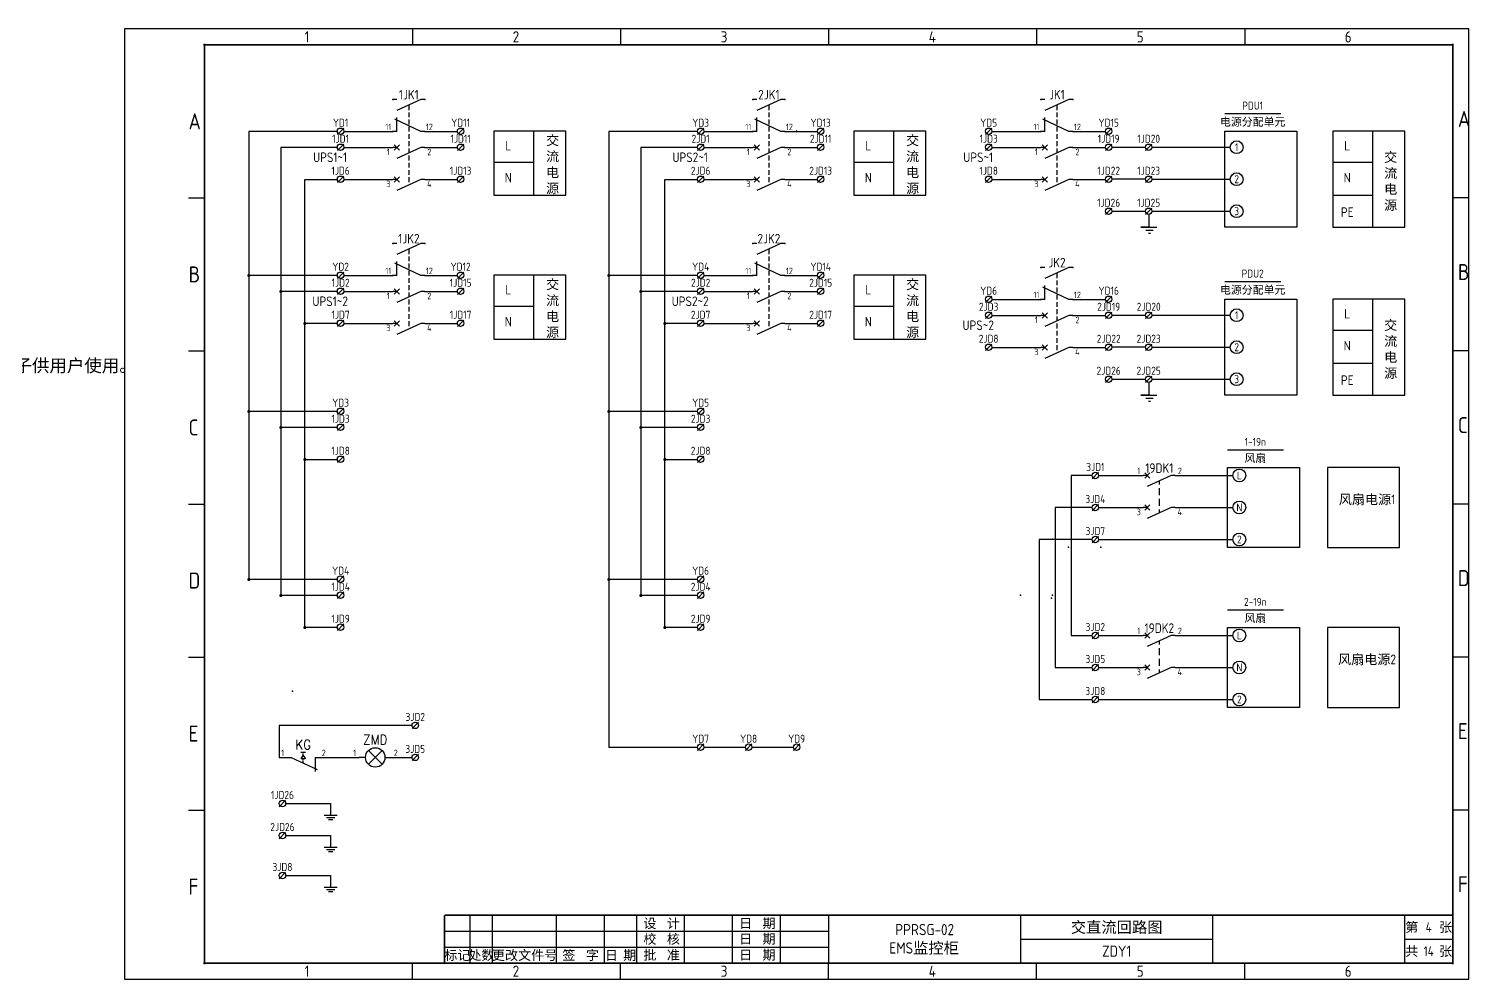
# Model space of a CAD drawing. Extents: x 0 to 4798, y 0 to 657.
# Drawn here: x 1410.1 to 1860.2, y 360 to 657 of the extents above; entities that cross this region are included whole.
import ezdxf
from ezdxf.enums import TextEntityAlignment as Align

# ---------------------------------------------------------------- set-up
doc = ezdxf.new("R2010")
doc.units = 0
doc.header["$MEASUREMENT"] = 0
doc.linetypes.add('DASHED2', pattern=[2.25, 1.5, -0.75])
doc.linetypes.add('HIDDEN', pattern=[0.375, 0.25, -0.125])
for name, color, linetype in [('CIRCUITLINE', 7, 'Continuous'), ('CIRCUITSYM', 7, 'Continuous'), ('FRAME', 7, 'Continuous'), ('UNITLINE', 7, 'Continuous'), ('YJCLB', 7, 'Continuous'), ('表格', 7, 'Continuous')]:
    doc.layers.add(name, color=color, linetype=linetype)
doc.styles.add('textstyle3', font='')
doc.styles.add('textstyle7', font='Standard')
doc.styles.get('textstyle3').set_extended_font_data('gbenor')

# ---------------------------------------------------------------- blocks, each defined once
blk = doc.blocks.new('CCSYM00200102')
for p, q in [((1.25, 0), (0, 0)), ((8.75, 0), (1.25, -3.5)), ((10, 0), (8.75, 0))]:
    blk.add_line(p, q)
for p in [(0, 0), (10, 0)]:
    blk.add_point(p)
at = {"style": 'textstyle3', "flags": 1}
for tag, p in [('1', (-1.41, 1.41)), ('2', (11.41, 1.41))]:
    blk.add_attdef(tag, text='', height=2, dxfattribs=at).set_placement(p, align=Align.MIDDLE_CENTER)
for tag, p in [('A0', (0, 0)), ('A1', (10, 0))]:
    blk.add_attdef(tag, p, '', height=0.001, dxfattribs=at)
blk.add_attdef('CODE', text='', height=2.5, dxfattribs=at).set_placement((5, 1), align=Align.BOTTOM_CENTER)
blk = doc.blocks.new('CCSYM00200202')
for p, q in [((1.25, 0), (0, 0)), ((8.75, 0), (0.62, 3.79)), ((1.25, 0), (1.25, 4.39)), ((10, 0), (8.75, 0))]:
    blk.add_line(p, q)
for p in [(0, 0), (10, 0)]:
    blk.add_point(p)
at = {"style": 'textstyle3', "flags": 1}
blk.add_attdef('CODE', text='', height=2.5, dxfattribs=at).set_placement((5, 4.39), align=Align.BOTTOM_CENTER)
for tag, p in [('A0', (0, 0)), ('A1', (10, 0))]:
    blk.add_attdef(tag, p, '', height=0.001, dxfattribs=at)
for tag, p in [('1', (-1.41, -1.41)), ('2', (11.41, -1.41))]:
    blk.add_attdef(tag, text='', height=2, dxfattribs=at).set_placement(p, align=Align.MIDDLE_CENTER)

msp = doc.modelspace()

# ---------------------------------------------------------------- linework, layer by layer
for p, q in [((1860, 657), (1440, 657)), ((1440, 657), (1440, 360)), ((1530, 657), (1530, 652)), ((1595, 657), (1595, 652)), ((1660, 657), (1660, 652)), ((1725, 657), (1725, 652)), ((1790, 657), (1790, 652)), ((1860, 360), (1860, 657)), ((1783.75, 630.5), (1801.25, 630.5)), ((1555.36, 625), (1555.36, 604.97)), ((1577.86, 625), (1555.36, 625)), ((1567.86, 604.97), (1567.86, 625)), ((1577.86, 604.97), (1577.86, 625)), ((1667.86, 625), (1667.86, 604.97)), ((1690.36, 625), (1667.86, 625)), ((1680.36, 604.97), (1680.36, 625)), ((1690.36, 604.97), (1690.36, 625)), ((1840, 625), (1817.5, 625)), ((1817.5, 625), (1817.5, 595)), ((1830, 595), (1830, 625)), ((1840, 595), (1840, 625)), ((1525.08, 619.93), (1523.83, 619.93)), ((1524.26, 620.74), (1525.89, 619.11)), ((1524.26, 619.11), (1525.89, 620.74)), ((1532.58, 619.93), (1525.08, 616.43)), ((1533.83, 619.93), (1532.58, 619.93)), ((1637.58, 619.93), (1636.33, 619.93)), ((1636.76, 620.74), (1638.39, 619.11)), ((1636.76, 619.11), (1638.39, 620.74)), ((1645.08, 619.93), (1637.58, 616.43)), ((1646.33, 619.93), (1645.08, 619.93)), ((1727.58, 619.93), (1726.33, 619.93)), ((1726.76, 620.74), (1728.39, 619.11)), ((1726.76, 619.11), (1728.39, 620.74)), ((1735.08, 619.93), (1727.58, 616.43)), ((1736.33, 619.93), (1735.08, 619.93)), ((1567.86, 615.2), (1555.36, 615.2)), ((1680.36, 615.2), (1667.86, 615.2)), ((1830, 615.2), (1817.5, 615.2)), ((1525.08, 609.93), (1523.83, 609.93)), ((1524.26, 610.74), (1525.89, 609.11)), ((1524.26, 609.11), (1525.89, 610.74)), ((1532.58, 609.93), (1525.08, 606.43)), ((1533.83, 609.93), (1532.58, 609.93)), ((1637.58, 609.93), (1636.33, 609.93)), ((1636.76, 610.74), (1638.39, 609.11)), ((1636.76, 609.11), (1638.39, 610.74)), ((1645.08, 609.93), (1637.58, 606.43)), ((1646.33, 609.93), (1645.08, 609.93)), ((1727.58, 609.93), (1726.33, 609.93)), ((1726.76, 610.74), (1728.39, 609.11)), ((1726.76, 609.11), (1728.39, 610.74)), ((1735.08, 609.93), (1727.58, 606.43)), ((1736.33, 609.93), (1735.08, 609.93)), ((1460, 604.17), (1465, 604.17)), ((1577.9, 604.91), (1555.36, 604.91)), ((1690.4, 604.91), (1667.86, 604.91)), ((1830, 604.91), (1817.5, 604.91)), ((1860, 604.17), (1855, 604.17)), ((1817.5, 595), (1840, 595)), ((1555.36, 580), (1555.36, 559.97)), ((1577.86, 580), (1555.36, 580)), ((1567.86, 559.97), (1567.86, 580)), ((1577.86, 559.97), (1577.86, 580)), ((1667.86, 580), (1667.86, 559.97)), ((1690.36, 580), (1667.86, 580)), ((1680.36, 559.97), (1680.36, 580)), ((1690.36, 559.97), (1690.36, 580)), ((1783.75, 578), (1801.25, 578)), ((1525.08, 574.93), (1523.83, 574.93)), ((1524.26, 575.74), (1525.89, 574.11)), ((1524.26, 574.11), (1525.89, 575.74)), ((1532.58, 574.93), (1525.08, 571.43)), ((1533.83, 574.93), (1532.58, 574.93)), ((1637.58, 574.93), (1636.33, 574.93)), ((1636.76, 575.74), (1638.39, 574.11)), ((1636.76, 574.11), (1638.39, 575.74)), ((1645.08, 574.93), (1637.58, 571.43)), ((1646.33, 574.93), (1645.08, 574.93)), ((1840, 572.5), (1817.5, 572.5)), ((1817.5, 572.5), (1817.5, 542.5)), ((1830, 542.5), (1830, 572.5)), ((1840, 542.5), (1840, 572.5)), ((1567.86, 570.2), (1555.36, 570.2)), ((1680.36, 570.2), (1667.86, 570.2)), ((1727.58, 567.43), (1726.33, 567.43)), ((1726.76, 568.24), (1728.39, 566.61)), ((1726.76, 566.61), (1728.39, 568.24)), ((1735.08, 567.43), (1727.58, 563.93)), ((1736.33, 567.43), (1735.08, 567.43)), ((1525.08, 564.93), (1523.83, 564.93)), ((1524.26, 565.74), (1525.89, 564.11)), ((1524.26, 564.11), (1525.89, 565.74)), ((1532.58, 564.93), (1525.08, 561.43)), ((1533.83, 564.93), (1532.58, 564.93)), ((1637.58, 564.93), (1636.33, 564.93)), ((1636.76, 565.74), (1638.39, 564.11)), ((1636.76, 564.11), (1638.39, 565.74)), ((1645.08, 564.93), (1637.58, 561.43)), ((1646.33, 564.93), (1645.08, 564.93)), ((1830, 562.7), (1817.5, 562.7)), ((1577.9, 559.91), (1555.36, 559.91)), ((1690.4, 559.91), (1667.86, 559.91)), ((1726.76, 558.24), (1728.39, 556.61)), ((1726.76, 556.61), (1728.39, 558.24)), ((1460, 556.33), (1465, 556.33)), ((1727.58, 557.43), (1726.33, 557.43)), ((1735.08, 557.43), (1727.58, 553.93)), ((1736.33, 557.43), (1735.08, 557.43)), ((1860, 556.33), (1855, 556.33)), ((1830, 552.41), (1817.5, 552.41)), ((1817.5, 542.5), (1840, 542.5)), ((1784.58, 525.41), (1802.08, 525.41)), ((1758.76, 516.6), (1760.39, 518.23)), ((1758.76, 518.23), (1760.39, 516.6)), ((1838.33, 519.91), (1815.83, 519.91)), ((1815.83, 519.91), (1815.83, 494.91)), ((1838.33, 494.91), (1838.33, 519.91)), ((1759.58, 517.41), (1758.33, 517.41)), ((1767.08, 517.41), (1759.58, 513.92)), ((1763.33, 515.67), (1763.33, 514.55)), ((1763.33, 513.44), (1763.33, 511.22)), ((1768.33, 517.41), (1767.08, 517.41)), ((1763.33, 510.11), (1763.33, 507.89)), ((1460, 508.5), (1465, 508.5)), ((1759.58, 507.41), (1758.33, 507.41)), ((1758.76, 506.6), (1760.39, 508.23)), ((1758.76, 508.23), (1760.39, 506.6)), ((1767.08, 507.41), (1759.58, 503.92)), ((1763.33, 506.78), (1763.33, 505.67)), ((1768.33, 507.41), (1767.08, 507.41)), ((1860, 508.5), (1855, 508.5)), ((1815.83, 494.91), (1838.33, 494.91)), ((1784.58, 475.41), (1802.08, 475.41)), ((1758.76, 466.6), (1760.39, 468.23)), ((1758.76, 468.23), (1760.39, 466.6)), ((1838.33, 469.91), (1815.83, 469.91)), ((1815.83, 469.91), (1815.83, 444.91)), ((1838.33, 444.91), (1838.33, 469.91)), ((1759.58, 467.41), (1758.33, 467.41)), ((1767.08, 467.41), (1759.58, 463.92)), ((1763.33, 465.67), (1763.33, 464.55)), ((1768.33, 467.41), (1767.08, 467.41)), ((1460, 460.67), (1465, 460.67)), ((1763.33, 463.44), (1763.33, 461.22)), ((1763.33, 460.11), (1763.33, 457.89)), ((1860, 460.67), (1855, 460.67)), ((1759.58, 457.41), (1758.33, 457.41)), ((1758.76, 456.6), (1760.39, 458.23)), ((1758.76, 458.23), (1760.39, 456.6)), ((1767.08, 457.41), (1759.58, 453.92)), ((1763.33, 456.78), (1763.33, 455.67)), ((1768.33, 457.41), (1767.08, 457.41)), ((1815.83, 444.91), (1838.33, 444.91)), ((1490.83, 429.31), (1492.08, 429.31)), ((1492.08, 429.31), (1500.2, 425.52)), ((1496.57, 430.81), (1495.11, 430.81)), ((1495.15, 428.82), (1495.81, 429.95)), ((1496.5, 428.82), (1495.15, 428.82)), ((1495.81, 430.5), (1495.81, 430.81)), ((1495.81, 429.95), (1495.81, 430.31)), ((1495.81, 429.95), (1496.5, 428.82)), ((1495.82, 428.31), (1495.82, 428.82)), ((1495.82, 427.56), (1495.82, 428.1)), ((1499.58, 429.31), (1499.58, 424.91)), ((1499.58, 429.31), (1500.83, 429.31)), ((1515.3, 429.31), (1513.33, 429.31)), ((1516.19, 427.17), (1520.47, 431.45)), ((1516.19, 431.45), (1520.47, 427.17)), ((1521.35, 429.31), (1523.33, 429.31)), ((1460, 412.83), (1465, 412.83)), ((1502.39, 411.25), (1506.39, 411.25)), ((1503.06, 410.58), (1505.72, 410.58)), ((1503.72, 409.91), (1505.05, 409.91)), ((1504.39, 412.45), (1504.39, 411.25)), ((1860, 412.83), (1855, 412.83)), ((1502.39, 401.25), (1506.39, 401.25)), ((1503.06, 400.58), (1505.72, 400.58)), ((1504.39, 402.45), (1504.39, 401.25)), ((1503.72, 399.91), (1505.05, 399.91)), ((1502.39, 388.75), (1506.39, 388.75)), ((1503.06, 388.08), (1505.72, 388.08)), ((1503.72, 387.41), (1505.05, 387.41)), ((1504.39, 389.95), (1504.39, 388.75)), ((1530, 360), (1530, 365)), ((1595, 360), (1595, 365)), ((1660, 360), (1660, 365)), ((1725, 360), (1725, 365)), ((1790, 360), (1790, 365)), ((1440, 360), (1860, 360))]:
    msp.add_line(p, q)
at = {"linetype": 'DASHED2'}
for p, q in [((1528.83, 633.11), (1528.83, 608.18)), ((1641.33, 633.11), (1641.33, 608.18)), ((1731.33, 633.11), (1731.33, 608.18)), ((1528.83, 588.11), (1528.83, 563.18)), ((1641.33, 588.11), (1641.33, 563.18)), ((1731.33, 580.61), (1731.33, 555.68))]:
    msp.add_line(p, q, dxfattribs=at)
at = {"linetype": 'Continuous'}
for p, q in [((1506.5, 624), (1508.5, 626)), ((1544, 624), (1546, 626)), ((1619, 624), (1621, 626)), ((1656.5, 624), (1658.5, 626)), ((1709, 624), (1711, 626)), ((1746.5, 624), (1748.5, 626)), ((1506.5, 619), (1508.5, 621)), ((1544, 619), (1546, 621)), ((1619, 619), (1621, 621)), ((1656.5, 619), (1658.5, 621)), ((1709, 619), (1711, 621)), ((1746.5, 619), (1748.5, 621)), ((1759, 619), (1761, 621)), ((1506.5, 609), (1508.5, 611)), ((1544, 609), (1546, 611)), ((1619, 609), (1621, 611)), ((1656.5, 609), (1658.5, 611)), ((1709, 609), (1711, 611)), ((1746.5, 609), (1748.5, 611)), ((1759, 609), (1761, 611)), ((1746.5, 599), (1748.5, 601)), ((1759, 599), (1761, 601)), ((1759.08, 594.08), (1761.45, 594.08)), ((1759.99, 593.17), (1760.54, 593.17)), ((1506.5, 579), (1508.5, 581)), ((1544, 579), (1546, 581)), ((1619, 579), (1621, 581)), ((1656.5, 579), (1658.5, 581)), ((1506.5, 574), (1508.5, 576)), ((1544, 574), (1546, 576)), ((1619, 574), (1621, 576)), ((1656.5, 574), (1658.5, 576)), ((1709, 571.5), (1711, 573.5)), ((1746.5, 571.5), (1748.5, 573.5)), ((1709, 566.5), (1711, 568.5)), ((1746.5, 566.5), (1748.5, 568.5)), ((1759, 566.5), (1761, 568.5)), ((1506.5, 564), (1508.5, 566)), ((1544, 564), (1546, 566)), ((1619, 564), (1621, 566)), ((1656.5, 564), (1658.5, 566)), ((1709, 556.5), (1711, 558.5)), ((1746.5, 556.5), (1748.5, 558.5)), ((1759, 556.5), (1761, 558.5)), ((1746.5, 546.5), (1748.5, 548.5)), ((1759, 546.5), (1761, 548.5)), ((1759.08, 541.58), (1761.45, 541.58)), ((1759.99, 540.67), (1760.54, 540.67)), ((1506.5, 536.5), (1508.5, 538.5)), ((1619, 536.5), (1621, 538.5)), ((1506.5, 531.5), (1508.5, 533.5)), ((1619, 531.5), (1621, 533.5)), ((1506.5, 521.5), (1508.5, 523.5)), ((1619, 521.5), (1621, 523.5)), ((1742.33, 516.41), (1744.33, 518.41)), ((1742.33, 506.41), (1744.33, 508.41)), ((1742.33, 496.41), (1744.33, 498.41)), ((1506.5, 484), (1508.5, 486)), ((1619, 484), (1621, 486)), ((1506.5, 479), (1508.5, 481)), ((1619, 479), (1621, 481)), ((1506.5, 469), (1508.5, 471)), ((1619, 469), (1621, 471)), ((1742.33, 466.41), (1744.33, 468.41)), ((1742.33, 456.41), (1744.33, 458.41)), ((1742.33, 446.41), (1744.33, 448.41)), ((1529.83, 438.31), (1531.83, 440.31)), ((1619, 431.5), (1621, 433.5)), ((1634, 431.5), (1636, 433.5)), ((1649, 431.5), (1651, 433.5)), ((1529.83, 428.31), (1531.83, 430.31)), ((1488.33, 413.91), (1490.33, 415.91)), ((1488.33, 403.91), (1490.33, 405.91)), ((1488.33, 391.41), (1490.33, 393.41))]:
    msp.add_line(p, q, dxfattribs=at)
at = {"const_width": 0.5}
for points in [[(1855.35, 652), (1464.65, 652)], [(1465, 652.35), (1465, 364.65)], [(1855, 364.65), (1855, 652.35)], [(1464.65, 365), (1855.35, 365)]]:
    msp.add_lwpolyline(points, dxfattribs=at)
at = {"linetype": 'HIDDEN', "const_width": 0.5}
for points in [[(1478.58, 579.91, 1), (1479.08, 579.91, 1)], [(1591.08, 579.91, 1), (1591.58, 579.91, 1)], [(1488.58, 574.91, 1), (1489.08, 574.91, 1)], [(1601.08, 574.91, 1), (1601.58, 574.91, 1)], [(1496.08, 564.91, 1), (1496.58, 564.91, 1)], [(1608.58, 564.91, 1), (1609.08, 564.91, 1)], [(1478.58, 537.41, 1), (1479.08, 537.41, 1)], [(1591.08, 537.41, 1), (1591.58, 537.41, 1)], [(1488.58, 532.41, 1), (1489.08, 532.41, 1)], [(1601.08, 532.41, 1), (1601.58, 532.41, 1)], [(1496.08, 522.41, 1), (1496.58, 522.41, 1)], [(1608.58, 522.41, 1), (1609.08, 522.41, 1)], [(1478.58, 484.91, 1), (1479.08, 484.91, 1)], [(1591.08, 484.91, 1), (1591.58, 484.91, 1)], [(1488.58, 479.91, 1), (1489.08, 479.91, 1)], [(1601.08, 479.91, 1), (1601.58, 479.91, 1)], [(1496.08, 469.91, 1), (1496.58, 469.91, 1)], [(1608.58, 469.91, 1), (1609.08, 469.91, 1)]]:
    msp.add_lwpolyline(points, format="xyb", close=True, dxfattribs=at)
for centre, radius in [((1507.5, 625), 1), ((1545, 625), 1), ((1620, 625), 1), ((1657.5, 625), 1), ((1710, 625), 1), ((1747.5, 625), 1), ((1507.5, 620), 1), ((1545, 620), 1), ((1620, 620), 1), ((1657.5, 620), 1), ((1710, 620), 1), ((1747.5, 620), 1), ((1760, 620), 1), ((1507.5, 610), 1), ((1545, 610), 1), ((1620, 610), 1), ((1657.5, 610), 1), ((1710, 610), 1), ((1747.5, 610), 1), ((1760, 610), 1), ((1747.5, 600), 1), ((1760, 600), 1), ((1507.5, 580), 1), ((1545, 580), 1), ((1620, 580), 1), ((1657.5, 580), 1), ((1507.5, 575), 1), ((1545, 575), 1), ((1620, 575), 1), ((1657.5, 575), 1), ((1710, 572.5), 1), ((1747.5, 572.5), 1), ((1710, 567.5), 1), ((1747.5, 567.5), 1), ((1760, 567.5), 1), ((1507.5, 565), 1), ((1545, 565), 1), ((1620, 565), 1), ((1657.5, 565), 1), ((1710, 557.5), 1), ((1747.5, 557.5), 1), ((1760, 557.5), 1), ((1747.5, 547.5), 1), ((1760, 547.5), 1), ((1507.5, 537.5), 1), ((1620, 537.5), 1), ((1507.5, 532.5), 1), ((1620, 532.5), 1), ((1507.5, 522.5), 1), ((1620, 522.5), 1), ((1743.33, 517.41), 1), ((1743.33, 507.41), 1), ((1743.33, 497.41), 1), ((1507.5, 485), 1), ((1620, 485), 1), ((1507.5, 480), 1), ((1620, 480), 1), ((1507.5, 470), 1), ((1620, 470), 1), ((1743.33, 467.41), 1), ((1743.33, 457.41), 1), ((1743.33, 447.41), 1), ((1530.83, 439.31), 1), ((1518.33, 429.31), 3.03), ((1620, 432.5), 1), ((1635, 432.5), 1), ((1650, 432.5), 1), ((1530.83, 429.31), 1), ((1489.33, 414.91), 1), ((1489.33, 404.91), 1), ((1489.33, 392.41), 1)]:
    msp.add_circle(centre, radius)
at = {"linetype": 'Continuous'}
for centre in [(1787.5, 620), (1787.5, 610), (1787.5, 600), (1787.5, 567.5), (1787.5, 557.5), (1787.5, 547.5), (1788.33, 517.41), (1788.33, 507.41), (1788.33, 497.41), (1788.33, 467.41), (1788.33, 457.41), (1788.33, 447.41)]:
    msp.add_ellipse(centre, major_axis=(2, 0), ratio=1, dxfattribs=at)
for p in [(1650, 625), (1650, 625), (1730, 497.5), (1735, 495), (1735, 495), (1745, 495), (1745, 495), (1745, 495), (1745, 495), (1720, 480), (1720, 480), (1720, 480), (1729.6, 479.06), (1730, 480), (1492.5, 450)]:
    msp.add_point(p)
at = {"layer": 'CIRCUITLINE'}
for p, q in [((1506.5, 624.91), (1478.83, 624.91)), ((1478.83, 624.91), (1478.83, 579.91)), ((1508.5, 624.91), (1523.83, 624.93)), ((1533.83, 624.93), (1544, 624.91)), ((1619, 624.91), (1591.33, 624.91)), ((1591.33, 624.91), (1591.33, 579.91)), ((1621, 624.91), (1636.33, 624.93)), ((1646.33, 624.93), (1656.5, 624.91)), ((1711, 624.91), (1726.33, 624.93)), ((1736.33, 624.93), (1746.5, 624.91)), ((1506.5, 619.91), (1488.83, 619.91)), ((1488.83, 619.91), (1488.83, 574.91)), ((1508.5, 619.91), (1523.83, 619.93)), ((1533.83, 619.93), (1544, 619.91)), ((1619, 619.91), (1601.33, 619.91)), ((1601.33, 619.91), (1601.33, 574.91)), ((1621, 619.91), (1636.33, 619.93)), ((1646.33, 619.93), (1656.5, 619.91)), ((1711, 619.91), (1726.33, 619.93)), ((1736.33, 619.93), (1746.5, 619.91)), ((1761, 620), (1785.5, 620)), ((1496.33, 564.91), (1496.33, 609.91)), ((1496.33, 609.91), (1506.5, 609.91)), ((1508.5, 609.91), (1523.83, 609.93)), ((1533.83, 609.93), (1544, 609.91)), ((1608.83, 564.91), (1608.83, 609.91)), ((1608.83, 609.91), (1619, 609.91)), ((1621, 609.91), (1636.33, 609.93)), ((1646.33, 609.93), (1656.5, 609.91)), ((1711, 609.91), (1726.33, 609.93)), ((1736.33, 609.93), (1746.5, 609.91)), ((1761, 610), (1785.5, 610)), ((1748.5, 600), (1759, 600)), ((1761, 600), (1785.5, 600)), ((1478.83, 579.91), (1478.83, 537.41)), ((1506.5, 579.91), (1478.83, 579.91)), ((1508.5, 579.91), (1523.83, 579.93)), ((1533.83, 579.93), (1544, 579.91)), ((1591.33, 579.91), (1591.33, 537.41)), ((1619, 579.91), (1591.33, 579.91)), ((1621, 579.91), (1636.33, 579.93)), ((1646.33, 579.93), (1656.5, 579.91)), ((1506.5, 574.91), (1488.83, 574.91)), ((1488.83, 574.91), (1488.83, 532.41)), ((1508.5, 574.91), (1523.83, 574.93)), ((1533.83, 574.93), (1544, 574.91)), ((1619, 574.91), (1601.33, 574.91)), ((1601.33, 574.91), (1601.33, 532.41)), ((1621, 574.91), (1636.33, 574.93)), ((1646.33, 574.93), (1656.5, 574.91)), ((1711, 572.41), (1726.33, 572.43)), ((1736.33, 572.43), (1746.5, 572.41)), ((1711, 567.41), (1726.33, 567.43)), ((1736.33, 567.43), (1746.5, 567.41)), ((1761, 567.5), (1785.5, 567.5)), ((1506.5, 564.91), (1496.33, 564.91)), ((1496.33, 522.41), (1496.33, 564.91)), ((1508.5, 564.91), (1523.83, 564.93)), ((1533.83, 564.93), (1544, 564.91)), ((1619, 564.91), (1608.83, 564.91)), ((1608.83, 522.41), (1608.83, 564.91)), ((1621, 564.91), (1636.33, 564.93)), ((1646.33, 564.93), (1656.5, 564.91)), ((1711, 557.41), (1726.33, 557.43)), ((1736.33, 557.43), (1746.5, 557.41)), ((1761, 557.5), (1785.5, 557.5)), ((1748.5, 547.5), (1759, 547.5)), ((1761, 547.5), (1785.5, 547.5)), ((1478.83, 537.41), (1478.83, 484.91)), ((1506.5, 537.41), (1478.83, 537.41)), ((1591.33, 537.41), (1591.33, 484.91)), ((1619, 537.41), (1591.33, 537.41)), ((1506.5, 532.41), (1488.83, 532.41)), ((1488.83, 532.41), (1488.83, 479.91)), ((1619, 532.41), (1601.33, 532.41)), ((1601.33, 532.41), (1601.33, 479.91)), ((1496.33, 522.41), (1506.5, 522.41)), ((1496.33, 469.91), (1496.33, 522.41)), ((1608.83, 522.41), (1619, 522.41)), ((1608.83, 469.91), (1608.83, 522.41)), ((1735.83, 517.41), (1735.83, 467.41)), ((1742.33, 517.41), (1735.83, 517.41)), ((1744.33, 517.41), (1758.33, 517.41)), ((1768.33, 517.41), (1786.33, 517.41)), ((1730.83, 507.41), (1730.83, 457.41)), ((1742.33, 507.41), (1730.83, 507.41)), ((1744.33, 507.41), (1758.33, 507.41)), ((1768.33, 507.41), (1786.33, 507.41)), ((1725.83, 497.41), (1725.83, 447.41)), ((1742.33, 497.41), (1725.83, 497.41)), ((1744.33, 497.41), (1786.33, 497.41)), ((1506.5, 484.91), (1478.83, 484.91)), ((1619, 484.91), (1591.33, 484.91)), ((1591.33, 484.91), (1591.33, 432.41)), ((1506.5, 479.91), (1488.83, 479.91)), ((1619, 479.91), (1601.33, 479.91)), ((1506.5, 469.91), (1496.33, 469.91)), ((1619, 469.91), (1608.83, 469.91)), ((1735.83, 467.41), (1742.33, 467.41)), ((1744.33, 467.41), (1758.33, 467.41)), ((1768.33, 467.41), (1786.33, 467.41)), ((1730.83, 457.41), (1742.33, 457.41)), ((1744.33, 457.41), (1758.33, 457.41)), ((1768.33, 457.41), (1786.33, 457.41)), ((1725.83, 447.41), (1742.33, 447.41)), ((1744.33, 447.41), (1786.33, 447.41)), ((1529.83, 439.31), (1488.33, 439.31)), ((1488.33, 439.31), (1488.33, 429.31)), ((1619, 432.41), (1591.33, 432.41)), ((1621, 432.5), (1634, 432.5)), ((1636, 432.5), (1649, 432.5)), ((1488.33, 429.31), (1490.83, 429.31)), ((1500.83, 429.31), (1513.33, 429.31)), ((1523.33, 429.31), (1529.83, 429.31)), ((1490.33, 414.91), (1504.39, 414.91)), ((1504.39, 414.91), (1504.39, 412.45)), ((1490.33, 404.91), (1504.39, 404.91)), ((1504.39, 404.91), (1504.39, 402.45)), ((1490.33, 392.41), (1504.39, 392.41)), ((1504.39, 392.41), (1504.39, 389.95))]:
    msp.add_line(p, q, dxfattribs=at)
at = {"layer": 'CIRCUITLINE', "linetype": 'Continuous'}
for p, q in [((1748.5, 620), (1759, 620)), ((1759, 610), (1748.5, 610)), ((1760.04, 599.01), (1760.04, 595.01)), ((1757.54, 595.01), (1762.54, 595.01)), ((1760.04, 595.01), (1757.54, 595.01)), ((1748.5, 567.5), (1759, 567.5)), ((1759, 557.5), (1748.5, 557.5)), ((1760.04, 546.51), (1760.04, 542.51)), ((1757.54, 542.51), (1762.54, 542.51)), ((1760.04, 542.51), (1757.54, 542.51))]:
    msp.add_line(p, q, dxfattribs=at)
at = {"layer": 'FRAME'}
for p, q in [((1548, 365), (1548, 380)), ((1555, 365), (1555, 380)), ((1575, 365), (1575, 380)), ((1590, 365), (1590, 380)), ((1615, 365), (1615, 380)), ((1630, 365), (1630, 380)), ((1645, 365), (1645, 380)), ((1540, 375), (1600, 375)), ((1600, 375), (1660, 375)), ((1540, 370), (1600, 370)), ((1600, 370), (1660, 370)), ((1540, 365), (1600, 365)), ((1600, 365), (1660, 365))]:
    msp.add_line(p, q, dxfattribs=at)
for points, const_width in [([(1540, 380), (1600, 380)], 0.5), ([(1540, 380), (1540, 365)], 0.5), ([(1600, 380), (1660, 380)], 0.5), ([(1600, 380), (1600, 365)], 0.4), ([(1660, 380), (1660, 365)], 0.4)]:
    msp.add_lwpolyline(points, dxfattribs=dict(at, const_width=const_width))
at = {"layer": 'UNITLINE'}
for points in [[(1783.75, 625), (1806.25, 625), (1806.25, 595), (1783.75, 595)], [(1783.75, 572.5), (1806.25, 572.5), (1806.25, 542.5), (1783.75, 542.5)], [(1784.58, 519.91), (1807.08, 519.91), (1807.08, 494.91), (1784.58, 494.91)], [(1784.58, 469.91), (1807.08, 469.91), (1807.08, 444.91), (1784.58, 444.91)]]:
    msp.add_lwpolyline(points, close=True, dxfattribs=at)
at = {"layer": 'YJCLB'}
for p, q in [((1855, 380), (1855, 410)), ((1675, 380), (1855, 380))]:
    msp.add_line(p, q, dxfattribs=at)
at = {"layer": '表格'}
for p, q in [((1855, 380), (1855, 365)), ((1720, 372.5), (1780, 372.5)), ((1840, 372.5), (1855, 372.5)), ((1660, 365), (1840, 365)), ((1840, 365), (1855, 365))]:
    msp.add_line(p, q, dxfattribs=at)
for points, const_width in [([(1660, 380), (1840, 380)], 0.5), ([(1720, 380), (1720, 365)], 0.4), ([(1780, 380), (1780, 365)], 0.4), ([(1840, 380), (1855, 380)], 0.5), ([(1840, 380), (1840, 365)], 0.4)]:
    msp.add_lwpolyline(points, dxfattribs=dict(at, const_width=const_width))

# ---------------------------------------------------------------- block references
at = {"layer": 'CIRCUITSYM', "rotation": 359.9999999999999}
for name, p in [('CCSYM00200102', (1523.83, 634.93)), ('CCSYM00200102', (1636.33, 634.93)), ('CCSYM00200102', (1726.33, 634.93)), ('CCSYM00200202', (1523.83, 624.93)), ('CCSYM00200202', (1636.33, 624.93)), ('CCSYM00200202', (1726.33, 624.93)), ('CCSYM00200102', (1523.83, 589.93)), ('CCSYM00200102', (1636.33, 589.93)), ('CCSYM00200202', (1523.83, 579.93)), ('CCSYM00200202', (1636.33, 579.93)), ('CCSYM00200102', (1726.33, 582.43)), ('CCSYM00200202', (1726.33, 572.43))]:
    msp.add_blockref(name, p, dxfattribs=at)

# ---------------------------------------------------------------- texts
at = {"style": 'textstyle3'}
for s, height, p in [('1', 3.5, (1496.28, 652.75)), ('2', 3.5, (1561.28, 652.75)), ('3', 3.5, (1626.28, 652.75)), ('4', 3.5, (1691.28, 652.75)), ('5', 3.5, (1756.28, 652.75)), ('6', 3.5, (1821.28, 652.75)), ('A', 5, (1460, 625.58)), ('A', 5, (1856.62, 626.33)), ('B', 5, (1460, 577.75)), ('B', 5, (1856.62, 578.5)), ('柜内设两根接地铜排，一根与柜体直接相连供柜内设备接地使用，另一根与柜体间加绝缘子供用户使用。', 4, (1192.83, 549.76)), ('C', 5, (1856.62, 530.67)), ('C', 5, (1460, 529.92)), ('D', 5, (1460, 482.08)), ('D', 5, (1856.62, 482.83)), ('E', 5, (1460, 434.25)), ('E', 5, (1856.62, 435)), ('F', 5, (1856.62, 387.17)), ('F', 5, (1460, 386.42)), ('1', 3.5, (1496.28, 360.75)), ('2', 3.5, (1561.28, 360.75)), ('3', 3.5, (1626.28, 360.75)), ('4', 3.5, (1691.28, 360.75)), ('5', 3.5, (1756.28, 360.75)), ('6', 3.5, (1821.28, 360.75))]:
    msp.add_text(s, height=height, dxfattribs=at).set_placement(p)
for s, p in [('PDU1', (1792.5, 633)), ('电源分配单元', (1792.5, 628)), ('PDU2', (1792.5, 580.5)), ('电源分配单元', (1792.5, 575.5)), ('1-19n', (1793.33, 527.91)), ('风扇', (1793.33, 522.91)), ('2-19n', (1793.33, 477.91)), ('风扇', (1793.33, 472.91))]:
    msp.add_text(s, height=2.5, dxfattribs=at).set_placement(p, align=Align.MIDDLE)
at = {"linetype": 'Continuous', "style": 'textstyle3'}
for s, p in [('YD1', (1507.5, 627.65)), ('YD11', (1545, 627.65)), ('YD3', (1620, 627.65)), ('YD13', (1657.5, 627.65)), ('YD5', (1710, 627.65)), ('YD15', (1747.5, 627.65)), ('1JD1', (1507.5, 622.65)), ('1JD11', (1545, 622.65)), ('2JD1', (1620, 622.65)), ('2JD11', (1657.5, 622.65)), ('1JD3', (1710, 622.65)), ('1JD19', (1747.5, 622.65)), ('1JD20', (1760, 622.65)), ('1', (1787.5, 620)), ('1JD6', (1507.5, 612.65)), ('1JD13', (1545, 612.65)), ('2JD6', (1620, 612.65)), ('2JD13', (1657.5, 612.65)), ('1JD8', (1710, 612.65)), ('1JD22', (1747.5, 612.65)), ('1JD23', (1760, 612.65)), ('2', (1787.5, 610)), ('1JD26', (1747.5, 602.65)), ('1JD25', (1760, 602.65)), ('3', (1787.5, 600)), ('YD2', (1507.5, 582.65)), ('YD12', (1545, 582.65)), ('YD4', (1620, 582.65)), ('YD14', (1657.5, 582.65)), ('1JD2', (1507.5, 577.65)), ('1JD15', (1545, 577.65)), ('2JD2', (1620, 577.65)), ('2JD15', (1657.5, 577.65)), ('YD6', (1710, 575.15)), ('YD16', (1747.5, 575.15)), ('1JD7', (1507.5, 567.65)), ('1JD17', (1545, 567.65)), ('2JD7', (1620, 567.65)), ('2JD17', (1657.5, 567.65)), ('2JD3', (1710, 570.15)), ('2JD19', (1747.5, 570.15)), ('2JD20', (1760, 570.15)), ('1', (1787.5, 567.5)), ('2JD8', (1710, 560.15)), ('2JD22', (1747.5, 560.15)), ('2JD23', (1760, 560.15)), ('2', (1787.5, 557.5)), ('2JD26', (1747.5, 550.15)), ('2JD25', (1760, 550.15)), ('3', (1787.5, 547.5)), ('YD3', (1507.5, 540.15)), ('YD5', (1620, 540.15)), ('1JD3', (1507.5, 535.15)), ('2JD3', (1620, 535.15)), ('1JD8', (1507.5, 525.15)), ('2JD8', (1620, 525.15)), ('3JD1', (1743.33, 520.06)), ('L', (1788.33, 517.41)), ('3JD4', (1743.33, 510.06)), ('N', (1788.33, 507.41)), ('3JD7', (1743.33, 500.06)), ('2', (1788.33, 497.41)), ('YD4', (1507.5, 487.65)), ('YD6', (1620, 487.65)), ('1JD4', (1507.5, 482.65)), ('2JD4', (1620, 482.65)), ('1JD9', (1507.5, 472.65)), ('2JD9', (1620, 472.65)), ('3JD2', (1743.33, 470.06)), ('L', (1788.33, 467.41)), ('3JD5', (1743.33, 460.06)), ('N', (1788.33, 457.41)), ('3JD8', (1743.33, 450.06)), ('2', (1788.33, 447.41)), ('3JD2', (1530.83, 441.96)), ('3JD5', (1530.83, 431.96)), ('YD7', (1620, 435.15)), ('YD8', (1635, 435.15)), ('YD9', (1650, 435.15)), ('1JD26', (1489.33, 417.56)), ('2JD26', (1489.33, 407.56)), ('3JD8', (1489.33, 395.06))]:
    msp.add_text(s, height=2.5, dxfattribs=at).set_placement(p, align=Align.MIDDLE)
at = {"style": 'textstyle3'}
for s, p in [('L', (1559.9, 620.48)), ('交', (1573.74, 622.14)), ('L', (1672.4, 620.48)), ('交', (1686.24, 622.14)), ('L', (1822.04, 620.48)), ('UPS1~1', (1504.24, 616.85)), ('流', (1573.74, 617.14)), ('UPS2~1', (1616.74, 616.85)), ('流', (1686.24, 617.14)), ('UPS~1', (1706.74, 616.85)), ('交', (1835.63, 616.9)), ('电', (1573.74, 612.14)), ('电', (1686.24, 612.14)), ('流', (1835.63, 611.9)), ('N', (1559.9, 610.48)), ('源', (1573.74, 607.14)), ('N', (1672.4, 610.48)), ('源', (1686.24, 607.14)), ('N', (1822.04, 610.48)), ('电', (1835.63, 606.9)), ('源', (1835.63, 601.9)), ('PE', (1822.04, 599.71)), ('L', (1559.9, 575.48)), ('交', (1573.74, 577.14)), ('L', (1672.4, 575.48)), ('交', (1686.24, 577.14)), ('UPS1~2', (1504.24, 571.85)), ('流', (1573.74, 572.14)), ('UPS2~2', (1616.74, 571.85)), ('流', (1686.24, 572.14)), ('电', (1573.74, 567.14)), ('电', (1686.24, 567.14)), ('L', (1822.04, 567.98)), ('N', (1559.9, 565.48)), ('源', (1573.74, 562.14)), ('N', (1672.4, 565.48)), ('源', (1686.24, 562.14)), ('UPS~2', (1706.74, 564.35)), ('交', (1835.63, 564.4)), ('N', (1822.04, 557.98)), ('流', (1835.63, 559.4)), ('电', (1835.63, 554.4)), ('源', (1835.63, 549.4)), ('PE', (1822.04, 547.21)), ('风扇电源1', (1828.23, 509.94)), ('风扇电源2', (1828.23, 459.94))]:
    msp.add_text(s, height=3, dxfattribs=at).set_placement(p, align=Align.MIDDLE_CENTER)
at = {"layer": 'CIRCUITSYM', "linetype": 'Continuous'}
for s, style, p in [('1JK1', 'textstyle3', (1528.83, 636.43)), ('2JK1', 'textstyle3', (1641.33, 636.43)), ('JK1', 'textstyle3', (1731.33, 636.43)), ('1JK2', 'textstyle3', (1528.83, 591.43)), ('2JK2', 'textstyle3', (1641.33, 591.43)), ('JK2', 'textstyle3', (1731.33, 583.93)), ('19DK1', 'textstyle3', (1763.33, 519.73)), ('19DK2', 'textstyle3', (1763.33, 469.73)), ('KG', 'textstyle7', (1495.83, 433.31)), ('ZMD', 'textstyle7', (1518.33, 434.83))]:
    msp.add_text(s, height=3, dxfattribs=dict(at, style=style)).set_placement(p, align=Align.MIDDLE)
at = {"layer": 'CIRCUITSYM', "linetype": 'Continuous', "style": 'textstyle3'}
for s, p in [('11', (1522.41, 626.34)), ('12', (1535.24, 626.34)), ('11', (1634.91, 626.34)), ('12', (1647.74, 626.34)), ('11', (1724.91, 626.34)), ('12', (1737.74, 626.34)), ('1', (1522.41, 618.51)), ('2', (1535.24, 618.51)), ('1', (1634.91, 618.51)), ('2', (1647.74, 618.51)), ('1', (1724.91, 618.51)), ('2', (1737.74, 618.51)), ('3', (1522.41, 608.51)), ('4', (1535.24, 608.51)), ('3', (1634.91, 608.51)), ('4', (1647.74, 608.51)), ('3', (1724.91, 608.51)), ('4', (1737.74, 608.51)), ('11', (1522.41, 581.34)), ('12', (1535.24, 581.34)), ('11', (1634.91, 581.34)), ('12', (1647.74, 581.34)), ('1', (1522.41, 573.51)), ('2', (1535.24, 573.51)), ('1', (1634.91, 573.51)), ('2', (1647.74, 573.51)), ('11', (1724.91, 573.84)), ('12', (1737.74, 573.84)), ('3', (1522.41, 563.51)), ('4', (1535.24, 563.51)), ('3', (1634.91, 563.51)), ('4', (1647.74, 563.51)), ('1', (1724.91, 566.01)), ('2', (1737.74, 566.01)), ('3', (1724.91, 556.01)), ('4', (1737.74, 556.01)), ('1', (1756.91, 518.83)), ('2', (1769.74, 518.83)), ('3', (1756.91, 506)), ('4', (1769.74, 506)), ('1', (1756.91, 468.83)), ('2', (1769.74, 468.83)), ('3', (1756.91, 456)), ('4', (1769.74, 456)), ('1', (1489.41, 430.72)), ('2', (1502.24, 430.72)), ('1', (1511.91, 430.72)), ('2', (1524.74, 430.72))]:
    msp.add_text(s, height=2, dxfattribs=at).set_placement(p, align=Align.MIDDLE_CENTER)
at = {"layer": 'FRAME', "style": 'textstyle3'}
for s, p in [('设  计', (1607.83, 377.5)), ('日  期', (1637.73, 377.5)), ('校  核', (1607.83, 372.63)), ('日  期', (1637.73, 372.63)), ('批  准', (1607.83, 367.63)), ('日  期', (1637.73, 367.63))]:
    msp.add_text(s, height=3, dxfattribs=at).set_placement(p, align=Align.MIDDLE)
for s, p in [('标记', (1544, 367.5)), ('处数', (1551.5, 367.5)), ('更改文件号', (1565, 367.5)), ('签  字', (1582.5, 367.5)), ('日 期', (1595, 367.5))]:
    msp.add_text(s, height=3, dxfattribs=at).set_placement(p, align=Align.MIDDLE_CENTER)
at = {"layer": '表格', "style": 'textstyle3'}
for s, height, p in [('交直流回路图', 3.5, (1750, 376.25)), ('第    张', 3, (1847.5, 376.25)), ('PPRSG-02', 3.5, (1690, 375.5)), ('4', 3, (1847.5, 376.25)), ('EMS监控柜', 3.5, (1689.85, 369.75)), ('ZDY1', 3.5, (1750, 368.75)), ('共    张', 3, (1847.5, 368.75)), ('14', 3, (1847.5, 368.75))]:
    msp.add_text(s, height=height, dxfattribs=at).set_placement(p, align=Align.MIDDLE_CENTER)

doc.saveas('drawing.dxf')
